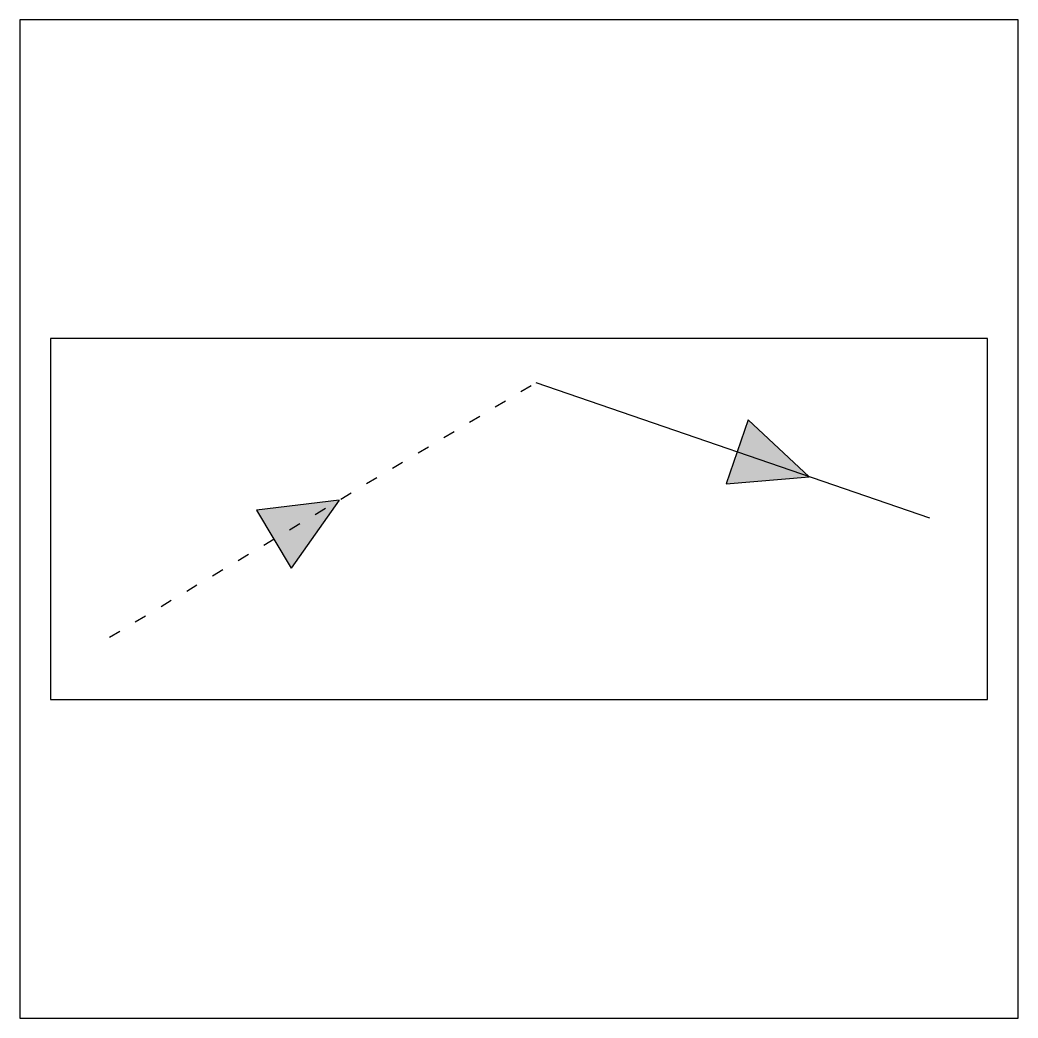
# Model space of a CAD drawing. Header units: millimetres. Extents: x 0 to 1000, y 0 to 1000.
import ezdxf

# ---------------------------------------------------------------- set-up
doc = ezdxf.new("R2010")
doc.units = ezdxf.units.MM
doc.linetypes.add('ACAD_ISO03W100', pattern=[30, 12, -18])
doc.layers.get('0').update_dxf_attribs({"color": 2})
for name, color, linetype in [('1', 1, 'Continuous'), ('2', 7, 'Continuous'), ('3', 7, 'Continuous')]:
    doc.layers.add(name, color=color, linetype=linetype)

msp = doc.modelspace()

# ---------------------------------------------------------------- hatches: boundary and pattern name
at = {"layer": '3'}
h = msp.add_hatch(color=256, dxfattribs=at)
h.paths.add_polyline_path([(729.7, 599.3), (718.7, 567.2), (790.8, 542.4)])
h.paths.add_polyline_path([(718.7, 567.2), (707.7, 535.1), (790.8, 542.4)])
h = msp.add_hatch(color=256, dxfattribs=at)
h.paths.add_polyline_path([(236.9, 509), (254.4, 479.9), (319.8, 519)])
h.paths.add_polyline_path([(254.4, 479.9), (271.8, 450.7), (319.8, 519)])

# ---------------------------------------------------------------- linework, layer by layer
at = {"color": 2}
msp.add_lwpolyline([(0, 0), (1000, 0), (1000, 1000), (0, 1000)], close=True, dxfattribs=at)
at = {"layer": '1', "color": 1}
for p, q in [((30.6, 680.8), (30.6, 319.2)), ((969.4, 680.8), (30.6, 680.8)), ((969.4, 319.2), (969.4, 680.8)), ((30.6, 319.2), (969.4, 319.2))]:
    msp.add_line(p, q, dxfattribs=at)
at = {"layer": '2'}
for p, q in [((707.7, 535.1), (790.8, 542.4)), ((236.9, 509), (271.8, 450.7))]:
    msp.add_line(p, q, dxfattribs=at)
at = {"layer": '3', "linetype": 'ACAD_ISO03W100'}
msp.add_line((89.8, 381.6), (516.8, 636.6), dxfattribs=at)
at = {"layer": '3'}
for p, q in [((516.8, 636.6), (911.3, 501.1)), ((729.7, 599.3), (707.7, 535.1)), ((790.8, 542.4), (729.7, 599.3)), ((319.8, 519), (236.9, 509)), ((319.8, 519), (271.8, 450.7))]:
    msp.add_line(p, q, dxfattribs=at)

doc.saveas('drawing.dxf')
